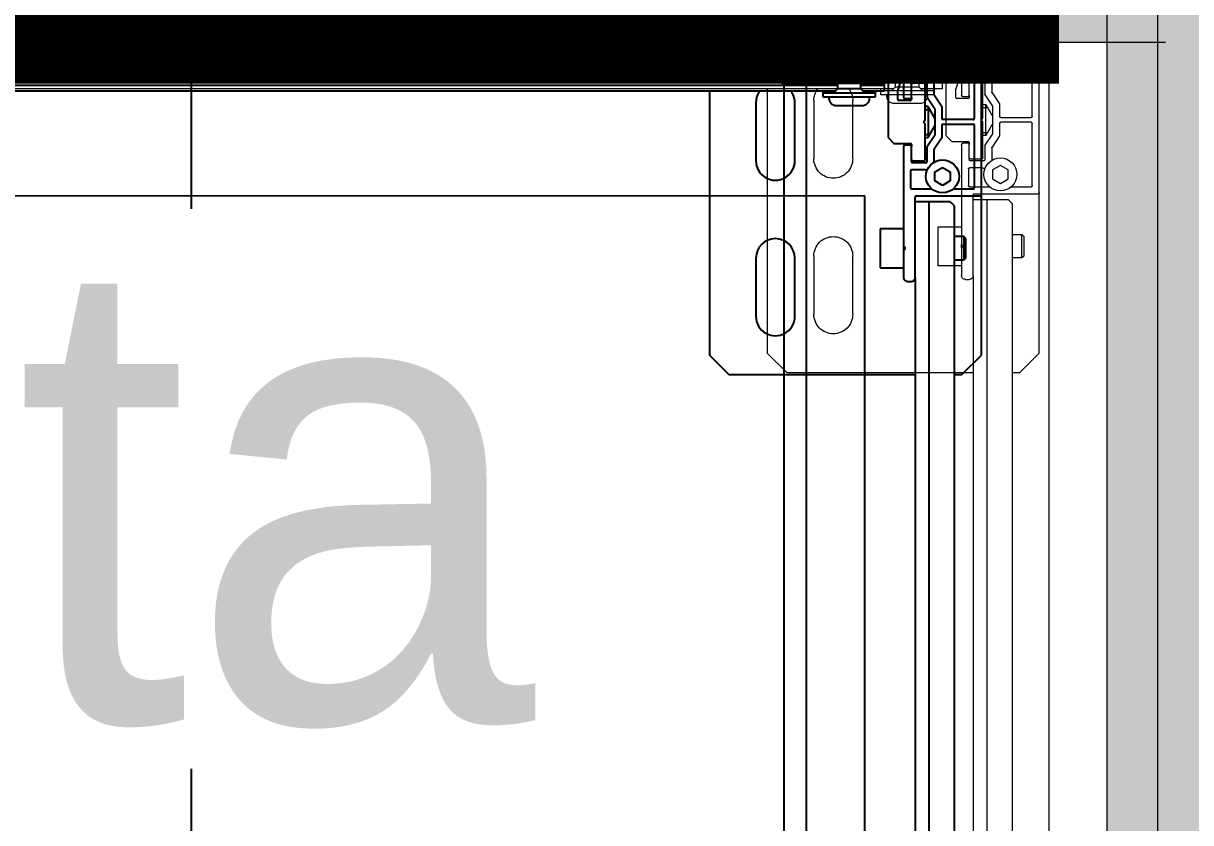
# Model space of a CAD drawing. Header units: centimetres. Extents: x 2666 to 9670, y 1889 to 5633.
# Drawn here: x 4635.54 to 4665.58, y 4065.31 to 4085.87 of the extents above; entities that cross this region are included whole.
import ezdxf

# ---------------------------------------------------------------- set-up
doc = ezdxf.new("R2010")
doc.units = ezdxf.units.CM
doc.header["$LTSCALE"] = 12.7
for name, color, linetype, lineweight in [('B aménagement intérieur', 7, 'Continuous', 5), ('B GÈnÈral', 7, 'Continuous', 5), ('B Général', 7, 'Continuous', 5), ('C ANNOTATIONS-prestations', 7, 'Continuous', 5), ('F REMPLISSAGE-vert clair', 7, 'Continuous', 13), ('F REMPLISSAGE-vert clair-1', 7, 'Continuous', 5), ('F REMPLISSAGE-vert foncÈ', 7, 'Continuous', 5), ('F REMPLISSAGE-vert foncé', 7, 'Continuous', 13), ('prlm-ELEC-CFO', 1, 'Continuous', 25)]:
    doc.layers.add(name, color=color, linetype=linetype, lineweight=lineweight)
for name, color, linetype in [('MTI900_Alu', 252, 'Continuous'), ('prlm-CHAUFF', 4, 'Continuous'), ('prlm-MOD-PB', 123, 'Continuous'), ('prlm-VMC', 93, 'Continuous')]:
    doc.layers.add(name, color=color, linetype=linetype)
doc.styles.add('prlm-elec-cfo', font='comic.ttf', dxfattribs={"height": 12})

# ---------------------------------------------------------------- blocks, each defined once
blk = doc.blocks.new('G 100_80')
at = {"layer": 'B Général', "color": 7, "linetype": 'Continuous', "lineweight": 5, "flags": 128}
blk.add_lwpolyline([(9.5, -45), (9.5, 45), (48.52, 45), (48.52, -45)], close=True, dxfattribs=at)
at = {"layer": 'C ANNOTATIONS-prestations', "lineweight": 5}
for p, q in [((9.5, 44.75), (9.5, 44.72)), ((9.53, 44.75), (9.5, 44.75)), ((9.5, 44.72), (9.5, 42.78)), ((13.37, 44.75), (9.53, 44.75)), ((9.68, 44.54), (9.68, 44.033)), ((11.41, 44.57), (9.71, 44.57)), ((11.44, 43.76), (11.44, 44.54)), ((11.56, 44.54), (11.56, 43.76)), ((13.19, 44.57), (11.59, 44.57)), ((13.22, 44.033), (13.22, 44.54)), ((17.5, 44.75), (13.37, 44.75)), ((13.4, 43.08), (13.4, 44.72)), ((18, 44.25), (17.5, 44.75)), ((14.45, 44.3), (14.5, 44.35)), ((15.05, 44.3), (14.45, 44.3)), ((14.45, 44.05), (14.45, 44.3)), ((14.5, 44.35), (15, 44.35)), ((15, 44.35), (15.05, 44.3)), ((15.05, 44.3), (15.05, 44.05)), ((18, 44.05), (18, 44.25)), ((9.885, 43.95), (9.769, 43.75)), ((10.115, 43.95), (9.885, 43.95)), ((10.231, 43.75), (10.115, 43.95)), ((12.785, 43.95), (12.669, 43.75)), ((13.015, 43.95), (12.785, 43.95)), ((13.131, 43.75), (13.015, 43.95)), ((13.55, 43.95), (13.65, 44.05)), ((13.55, 43.4), (13.55, 43.95)), ((13.65, 44.05), (44.15, 44.05)), ((9.769, 43.75), (9.885, 43.55)), ((10.115, 43.55), (10.231, 43.75)), ((10.803, 43.535), (11.088, 43.725)), ((11.105, 43.73), (11.41, 43.73)), ((11.59, 43.73), (11.904, 43.73)), ((11.904, 43.73), (12.197, 43.535)), ((12.669, 43.75), (12.785, 43.55)), ((13.015, 43.55), (13.131, 43.75)), ((9.68, 43.467), (9.68, 42.96)), ((9.885, 43.55), (10.115, 43.55)), ((10.27, 42.96), (10.27, 43.307)), ((10.364, 43.53), (10.786, 43.53)), ((10.45, 42.98), (10.45, 43.32)), ((10.48, 43.35), (10.841, 43.35)), ((10.5, 43.27), (10.5, 42.98)), ((11.45, 43.3), (10.53, 43.3)), ((10.858, 43.355), (11.142, 43.545)), ((11.1, 43.377), (11.4, 43.55)), ((11.9, 43.377), (11.1, 43.377)), ((11.1, 43.3), (11.1, 43.377)), ((11.159, 43.55), (11.841, 43.55)), ((11.177, 43.3), (11.177, 43.421)), ((11.5, 43.25), (11.45, 43.3)), ((11.55, 43.3), (11.5, 43.25)), ((12.47, 43.3), (11.55, 43.3)), ((11.6, 43.55), (11.9, 43.377)), ((11.823, 43.3), (11.823, 43.421)), ((11.858, 43.545), (12.15, 43.35)), ((11.9, 43.377), (11.9, 43.3)), ((12.15, 43.35), (12.52, 43.35)), ((12.214, 43.53), (12.536, 43.53)), ((12.5, 42.98), (12.5, 43.27)), ((12.55, 43.32), (12.55, 42.98)), ((12.73, 43.28), (12.73, 42.96)), ((12.785, 43.55), (13.015, 43.55)), ((13.22, 42.96), (13.22, 43.467)), ((13.55, 43.05), (13.55, 43.4)), ((13.55, 43.4), (44.25, 43.4)), ((15.5, 43.05), (13.43, 43.05)), ((15.5, 43.05), (42.27, 43.05)), ((18, 38.25), (18, 43.05)), ((9.5, 42.78), (9.5, 42.25)), ((9.53, 42.75), (10.87, 42.75)), ((9.71, 42.93), (10.24, 42.93)), ((10.2, 42.67), (10.2, 41.4)), ((10.23, 42.7), (10.395, 42.7)), ((10.405, 42.699), (10.695, 42.602)), ((10.87, 42.95), (10.48, 42.95)), ((10.87, 42.95), (10.92, 42.95)), ((10.9, 42.78), (10.9, 42.92)), ((10.95, 42.92), (10.95, 42.63)), ((12.05, 42.5), (12.05, 42.92)), ((12.08, 42.95), (12.13, 42.95)), ((12.1, 42.92), (12.1, 42.78)), ((12.52, 42.95), (12.13, 42.95)), ((12.13, 42.75), (14.7, 42.75)), ((12.76, 42.93), (13.19, 42.93)), ((14.25, 42.15), (14.25, 42.75)), ((14.7, 42.75), (14.729, 42.779)), ((14.8, 42.75), (14.7, 42.75)), ((14.771, 42.779), (14.8, 42.75)), ((14.8, 42.75), (15.5, 42.75)), ((15.25, 42.75), (15.25, 42.15)), ((15.6, 42.85), (15.6, 42.95)), ((10.92, 42.6), (10.705, 42.6)), ((12.05, 42.5), (11.9, 42.35)), ((9.5, 42.25), (9.5, -42.25)), ((10.2, 42.25), (9.5, 42.25)), ((10.5, 42.35), (11.9, 42.35)), ((10.5, 39.63), (10.5, 42.29)), ((10.55, 42.25), (10.5, 42.25)), ((10.55, 42.25), (10.55, 41.65)), ((10.55, 42.25), (10.7, 42.25)), ((10.7, 42.25), (10.7, 41.7)), ((15.25, 42.15), (14.25, 42.15)), ((10.7, 42.03), (10.75, 42.03)), ((10.75, 42.03), (10.75, 40.67)), ((10.75, 42.03), (10.85, 42.03)), ((10.85, 42.03), (10.85, 40.67)), ((9.75, 41.65), (9.75, 41.05)), ((9.75, 41.65), (10.2, 41.65)), ((10.5, 41.65), (10.65, 41.65)), ((10.65, 41.65), (10.75, 41.75)), ((10.65, 41.05), (10.65, 41.65)), ((11.08, 41.675), (11.08, 41.025)), ((10.25, 41.35), (10.2, 41.4)), ((10.2, 41.3), (10.25, 41.35)), ((10.2, 41.3), (10.2, 39.63)), ((10.2, 41.05), (9.75, 41.05)), ((10.65, 41.05), (10.5, 41.05)), ((10.55, 41.05), (10.55, -41.05)), ((10.75, 40.95), (10.65, 41.05)), ((10.7, 41), (10.7, -41)), ((10.75, 40.67), (10.7, 40.67)), ((10.85, 40.67), (10.75, 40.67)), ((12.5, 39.95), (11, 39.95)), ((16.5, 39.95), (15, 39.95)), ((10.23, 39.6), (10.47, 39.6)), ((10.4, 39.6), (10.4, -39.6)), ((11, 38.95), (12.5, 38.95)), ((15, 38.95), (16.5, 38.95)), ((17.5, 37.75), (18, 38.25)), ((10.7, 37.75), (17.5, 37.75))]:
    blk.add_line(p, q, dxfattribs=at)
at = {"layer": 'C ANNOTATIONS-prestations', "lineweight": 5, "flags": 128}
for points in [[(9.5, 44.72, -0.198912), (9.509, 44.741, -0.198912), (9.53, 44.75)], [(9.68, 44.54, -0.198912), (9.689, 44.561, -0.198912), (9.71, 44.57)], [(11.41, 44.57, -0.198912), (11.431, 44.561, -0.198912), (11.44, 44.54)], [(11.56, 44.54, -0.198912), (11.569, 44.561, -0.198912), (11.59, 44.57)], [(13.19, 44.57, -0.198912), (13.211, 44.561, -0.198912), (13.22, 44.54)], [(13.37, 44.75, -0.198912), (13.391, 44.741, -0.198912), (13.4, 44.72)], [(9.68, 44.03, -0.01196), (9.68, 44.031, -0.01196), (9.68, 44.033)], [(13.22, 44.033, -0.01196), (13.22, 44.031, -0.01196), (13.22, 44.03)], [(11.088, 43.725, -0.073633), (11.096, 43.729, -0.073633), (11.105, 43.73)], [(11.44, 43.76, -0.198912), (11.431, 43.739, -0.198912), (11.41, 43.73)], [(11.59, 43.73, -0.198912), (11.569, 43.739, -0.198912), (11.56, 43.76)], [(9.68, 43.467, -0.01196), (9.68, 43.469, -0.01196), (9.68, 43.47)], [(10.225, 43.39, -0.123554), (10.258, 43.354, -0.123554), (10.27, 43.307)], [(10.45, 43.32, -0.198912), (10.459, 43.341, -0.198912), (10.48, 43.35)], [(10.5, 43.27, -0.198912), (10.509, 43.291, -0.198912), (10.53, 43.3)], [(10.803, 43.535, -0.073633), (10.795, 43.531, -0.073633), (10.786, 43.53)], [(10.858, 43.355, -0.073633), (10.85, 43.351, -0.073633), (10.841, 43.35)], [(11.142, 43.545, -0.073633), (11.15, 43.549, -0.073633), (11.159, 43.55)], [(11.841, 43.55, -0.073633), (11.85, 43.549, -0.073633), (11.858, 43.545)], [(12.214, 43.53, -0.073633), (12.205, 43.531, -0.073633), (12.197, 43.535)], [(12.47, 43.3, -0.198912), (12.491, 43.291, -0.198912), (12.5, 43.27)], [(12.52, 43.35, -0.198912), (12.541, 43.341, -0.198912), (12.55, 43.32)], [(12.73, 43.28, -0.095961), (12.737, 43.318, -0.095961), (12.758, 43.35)], [(13.22, 43.47, -0.01196), (13.22, 43.469, -0.01196), (13.22, 43.467)], [(9.71, 42.93, -0.198912), (9.689, 42.939, -0.198912), (9.68, 42.96)], [(10.27, 42.96, -0.198912), (10.261, 42.939, -0.198912), (10.24, 42.93)], [(10.48, 42.95, -0.198912), (10.459, 42.959, -0.198912), (10.45, 42.98)], [(10.53, 42.95, -0.198912), (10.509, 42.959, -0.198912), (10.5, 42.98)], [(12.5, 42.98, -0.198912), (12.491, 42.959, -0.198912), (12.47, 42.95)], [(12.55, 42.98, -0.198912), (12.541, 42.959, -0.198912), (12.52, 42.95)], [(12.76, 42.93, -0.198912), (12.739, 42.939, -0.198912), (12.73, 42.96)], [(13.22, 42.96, -0.198912), (13.211, 42.939, -0.198912), (13.19, 42.93)], [(13.43, 43.05, -0.198912), (13.409, 43.059, -0.198912), (13.4, 43.08)], [(15.5, 43.05, -0.198912), (15.571, 43.021, -0.198912), (15.6, 42.95)], [(9.53, 42.75, -0.198912), (9.509, 42.759, -0.198912), (9.5, 42.78)], [(10.2, 42.67, -0.198912), (10.209, 42.691, -0.198912), (10.23, 42.7)], [(10.395, 42.7, -0.040241), (10.4, 42.7, -0.040241), (10.405, 42.699)], [(10.87, 42.95, -0.198912), (10.891, 42.941, -0.198912), (10.9, 42.92)], [(10.9, 42.78, -0.198912), (10.891, 42.759, -0.198912), (10.87, 42.75)], [(10.92, 42.95, -0.198912), (10.941, 42.941, -0.198912), (10.95, 42.92)], [(12.05, 42.92, -0.198912), (12.059, 42.941, -0.198912), (12.08, 42.95)], [(12.1, 42.92, -0.198912), (12.109, 42.941, -0.198912), (12.13, 42.95)], [(12.13, 42.75, -0.198912), (12.109, 42.759, -0.198912), (12.1, 42.78)], [(14.729, 42.779, -0.198912), (14.75, 42.788, -0.198912), (14.771, 42.779)], [(15.6, 42.85, -0.198912), (15.571, 42.779, -0.198912), (15.5, 42.75)], [(10.705, 42.6, -0.040241), (10.7, 42.6, -0.040241), (10.695, 42.602)], [(10.95, 42.63, -0.198912), (10.941, 42.609, -0.198912), (10.92, 42.6)], [(10.5, 42.29, -0.414214), (10.47, 42.32, -0.414214), (10.5, 42.35)], [(10.85, 41.873, -0.218554), (11.01, 41.827, -0.218554), (11.08, 41.675)], [(10.85, 41.874, -0.003145), (10.853, 41.874, -0.003145), (10.855, 41.874)], [(11.08, 41.025, -0.218554), (11.01, 40.873, -0.218554), (10.85, 40.827)], [(10.855, 40.827, -0.003145), (10.853, 40.826, -0.003145), (10.85, 40.826)], [(10.7, 39.85, -0.080612), (10.842, 39.924, -0.080612), (11, 39.95)], [(12.5, 39.95, -0.414214), (13, 39.45, -0.414214), (12.5, 38.95)], [(15, 38.95, -0.414214), (14.5, 39.45, -0.414214), (15, 39.95)], [(16.5, 39.95, -0.414214), (17, 39.45, -0.414214), (16.5, 38.95)], [(10.23, 39.6, -0.198912), (10.209, 39.609, -0.198912), (10.2, 39.63)], [(10.5, 39.63, -0.198912), (10.491, 39.609, -0.198912), (10.47, 39.6)], [(11, 38.95, -0.080612), (10.842, 38.976, -0.080612), (10.7, 39.05)]]:
    blk.add_lwpolyline(points, format="xyb", dxfattribs=at)
at = {"layer": 'C ANNOTATIONS-prestations', "lineweight": 5}
for centre in [(10, 43.75), (12.9, 43.75)]:
    blk.add_circle(centre, 0.425, dxfattribs=at)
blk = doc.blocks.new('A n1.MTI900_Alu_390')
at = {"layer": 'MTI900_Alu', "color": 1, "linetype": 'Continuous'}
for p, q in [((-4.225, 0), (4.225, 0)), ((4.278, 0), (4.225, 0)), ((4.225, -0.07), (4.225, 0)), ((4.472, 0), (4.278, 0)), ((4.475, 0), (4.472, 0)), ((4.475, -0.003), (4.475, 0)), ((4.105, -0.025), (4.165, -0.025)), ((4.105, -0.025), (4.105, -0.07)), ((4.165, -0.07), (4.165, -0.025)), ((4.275, -0.003), (4.275, -0.137)), ((4.293, -0.021), (4.293, -0.074)), ((4.3467, -0.018), (4.296, -0.018)), ((4.355, -0.0385), (4.375, -0.0269)), ((4.375, -0.0269), (4.395, -0.0385)), ((4.454, -0.018), (4.4033, -0.018)), ((4.457, -0.191), (4.457, -0.021)), ((4.475, -0.387), (4.475, -0.003)), ((4.355, -0.0615), (4.355, -0.0385)), ((4.395, -0.0385), (4.395, -0.0615)), ((-3.96, -0.09), (3.96, -0.09)), ((3.96, -0.073), (3.96, -0.097)), ((4.13, -0.07), (3.963, -0.07)), ((4.135, -0.075), (4.13, -0.07)), ((4.14, -0.07), (4.135, -0.075)), ((4.267, -0.07), (4.14, -0.07)), ((4.27, -0.0895), (4.27, -0.073)), ((4.296, -0.077), (4.3306, -0.077)), ((4.353, -0.0864), (4.353, -0.1286)), ((4.375, -0.0731), (4.355, -0.0615)), ((4.395, -0.0615), (4.375, -0.0731)), ((-4.105, -0.105), (4.105, -0.105)), ((-4.1, -0.12), (4.1, -0.12)), ((3.775, -0.12), (3.775, -0.8)), ((3.963, -0.1), (4.229, -0.1)), ((4.067, -0.12), (4.067, -0.125)), ((4.105, -0.115), (4.095, -0.125)), ((4.105, -0.1), (4.105, -0.115)), ((4.165, -0.115), (4.105, -0.115)), ((4.165, -0.115), (4.165, -0.1)), ((4.165, -0.105), (4.225, -0.105)), ((4.175, -0.125), (4.165, -0.115)), ((4.17, -0.12), (4.225, -0.12)), ((4.203, -0.125), (4.203, -0.12)), ((4.225, -0.105), (4.225, -0.1)), ((4.225, -0.105), (4.225, -0.12)), ((4.235, -0.1), (4.235, -0.24)), ((4.2602, -0.1195), (4.2698, -0.0905)), ((4.295, -0.137), (4.295, -0.098)), ((4.298, -0.095), (4.332, -0.095)), ((4.327, -0.1), (4.298, -0.1)), ((4.33, -0.195), (4.33, -0.103)), ((4.335, -0.098), (4.335, -0.1341)), ((3.895, -0.15), (3.895, -0.3)), ((3.995, -0.3), (3.995, -0.15)), ((4.067, -0.125), (4.203, -0.125)), ((4.067, -0.125), (4.067, -0.135)), ((4.067, -0.135), (4.203, -0.135)), ((4.203, -0.135), (4.203, -0.125)), ((4.26, -0.142), (4.26, -0.1205)), ((4.292, -0.145), (4.263, -0.145)), ((4.278, -0.14), (4.292, -0.14)), ((4.295, -0.137), (4.295, -0.142)), ((4.3355, -0.1358), (4.3545, -0.1642)), ((4.3535, -0.1303), (4.3725, -0.1588)), ((4.1025, -0.158), (4.1675, -0.158)), ((4.3377, -0.16), (4.33, -0.16)), ((4.33, -0.1677), (4.3421, -0.1677)), ((4.3377, -0.16), (4.3377, -0.24)), ((4.355, -0.19), (4.3377, -0.16)), ((4.355, -0.1659), (4.355, -0.2341)), ((4.373, -0.1605), (4.373, -0.191)), ((4.33, -0.195), (4.325, -0.2)), ((4.325, -0.2), (4.33, -0.205)), ((4.33, -0.297), (4.33, -0.205)), ((4.3377, -0.24), (4.355, -0.21)), ((4.373, -0.209), (4.373, -0.2404)), ((4.454, -0.194), (4.376, -0.194)), ((4.376, -0.206), (4.454, -0.206)), ((4.457, -0.369), (4.457, -0.209)), ((4.235, -0.24), (4.25, -0.255)), ((4.33, -0.2323), (4.3421, -0.2323)), ((4.33, -0.24), (4.3377, -0.24)), ((4.3545, -0.2358), (4.335, -0.265)), ((4.25, -0.255), (4.292, -0.255)), ((4.275, -0.263), (4.275, -0.52)), ((4.292, -0.26), (4.278, -0.26)), ((4.295, -0.258), (4.295, -0.263)), ((4.295, -0.302), (4.295, -0.263)), ((4.335, -0.265), (4.335, -0.302)), ((4.373, -0.2404), (4.3535, -0.2697)), ((4.298, -0.3), (4.327, -0.3)), ((4.353, -0.2714), (4.353, -0.3036)), ((4.293, -0.326), (4.293, -0.369)), ((4.328, -0.323), (4.296, -0.323)), ((4.332, -0.305), (4.298, -0.305)), ((4.355, -0.3285), (4.375, -0.3169)), ((4.355, -0.3515), (4.355, -0.3285)), ((4.375, -0.3169), (4.395, -0.3285)), ((4.395, -0.3285), (4.395, -0.3515)), ((4.375, -0.3631), (4.355, -0.3515)), ((4.395, -0.3515), (4.375, -0.3631)), ((4.296, -0.372), (4.3467, -0.372)), ((4.308, -0.39), (4.472, -0.39)), ((4.4033, -0.372), (4.454, -0.372)), ((4.475, -0.8), (4.475, -0.387)), ((4.305, -0.6), (4.305, -0.393)), ((4.34, -0.405), (4.305, -0.405)), ((4.34, -0.405), (4.34, -3.475)), ((4.395, -0.405), (4.34, -0.405)), ((4.405, -0.415), (4.395, -0.405)), ((4.405, -0.415), (4.405, -3.465)), ((4.215, -0.475), (4.215, -0.575)), ((4.275, -0.475), (4.215, -0.475)), ((4.43, -0.495), (4.405, -0.495)), ((4.43, -0.495), (4.43, -0.555)), ((4.435, -0.5), (4.43, -0.495)), ((4.435, -0.55), (4.435, -0.5)), ((4.275, -0.52), (4.2779, -0.5229)), ((4.275, -0.52), (4.275, -0.53)), ((4.2779, -0.5271), (4.275, -0.53)), ((4.275, -0.53), (4.275, -0.6)), ((3.895, -0.55), (3.895, -0.7)), ((3.995, -0.7), (3.995, -0.55)), ((4.405, -0.555), (4.43, -0.555)), ((4.43, -0.555), (4.435, -0.55)), ((4.215, -0.575), (4.275, -0.575)), ((4.305, -0.6), (4.305, -3.277)), ((4.285, -0.61), (4.295, -0.61)), ((3.775, -0.8), (3.825, -0.85)), ((4.425, -0.85), (4.475, -0.8)), ((3.825, -0.85), (4.305, -0.85)), ((4.405, -0.85), (4.425, -0.85))]:
    blk.add_line(p, q, dxfattribs=at)
for centre in [(4.375, -0.05), (4.375, -0.34)]:
    blk.add_circle(centre, 0.0425, dxfattribs=at)
for centre, radius, start, end in [((4.278, -0.003), 0.003, 90, 180), ((4.472, -0.003), 0.003, 0, 90), ((4.296, -0.021), 0.003, 90, 180), ((4.3467, -0.021), 0.003, 84.5182, 90), ((4.4033, -0.021), 0.003, 90, 95.4818), ((4.454, -0.021), 0.003, 0, 90), ((3.963, -0.073), 0.003, 90, 180), ((4.267, -0.073), 0.003, 0, 90), ((4.267, -0.0895), 0.003, 341.5651, 0), ((4.296, -0.074), 0.003, 180, 270), ((4.3306, -0.067), 0.01, 270, 326.3475), ((3.945, -0.15), 0.05, 143.1301, 180), ((3.963, -0.097), 0.003, 180, 270), ((3.945, -0.15), 0.05, 0, 36.8699), ((4.232, -0.1), 0.003, 0, 180), ((4.263, -0.1205), 0.003, 161.5651, 180), ((4.298, -0.098), 0.003, 90, 180), ((4.298, -0.103), 0.003, 90, 180), ((4.327, -0.103), 0.003, 0, 90), ((4.332, -0.098), 0.003, 0, 90), ((4.1025, -0.138), 0.02, 171.3731, 270), ((4.1025, -0.133), 0.02, 185.7392, 187.1808), ((4.1675, -0.138), 0.02, 270, 8.6269), ((4.1675, -0.133), 0.02, 352.8192, 354.2608), ((4.263, -0.142), 0.003, 180, 270), ((4.278, -0.137), 0.003, 180, 270), ((4.292, -0.137), 0.003, 270, 0), ((4.292, -0.142), 0.003, 270, 0), ((4.338, -0.1341), 0.003, 180, 213.6901), ((4.356, -0.1286), 0.003, 180, 213.6901), ((4.352, -0.1659), 0.003, 0, 33.6901), ((4.37, -0.1605), 0.003, 0, 33.6901), ((4.376, -0.191), 0.003, 180, 270), ((4.376, -0.209), 0.003, 90, 180), ((4.454, -0.191), 0.003, 270, 0), ((4.454, -0.209), 0.003, 0, 90), ((4.352, -0.2341), 0.003, 326.3099, 0), ((4.278, -0.263), 0.003, 90, 180), ((4.292, -0.258), 0.003, 0, 90), ((4.292, -0.263), 0.003, 0, 90), ((4.356, -0.2714), 0.003, 146.3099, 180), ((3.945, -0.3), 0.05, 180, 0), ((4.298, -0.297), 0.003, 180, 270), ((4.327, -0.297), 0.003, 270, 0), ((4.296, -0.326), 0.003, 90, 180), ((4.298, -0.302), 0.003, 180, 270), ((4.328, -0.333), 0.01, 46.149, 90), ((4.332, -0.302), 0.003, 270, 0), ((4.296, -0.369), 0.003, 180, 270), ((4.308, -0.393), 0.003, 90, 180), ((4.3467, -0.369), 0.003, 270, 275.4818), ((4.4033, -0.369), 0.003, 264.5182, 270), ((4.454, -0.369), 0.003, 270, 0), ((4.472, -0.387), 0.003, 270, 0), ((3.945, -0.55), 0.05, 0, 180), ((4.2758, -0.525), 0.003, 315, 45), ((4.285, -0.6), 0.01, 180, 270), ((4.295, -0.6), 0.01, 270, 0), ((3.945, -0.7), 0.05, 180, 0)]:
    blk.add_arc(centre, radius, start, end, dxfattribs=at)
blk = doc.blocks.new('xi.uta-yzen-g')
at = {"layer": 'prlm-CHAUFF', "ltscale": 50}
for points in [[(-39, 30), (-39, 0), (0, 0), (0, 30)], [(-38.429, 29.429), (-38.429, 0.571), (-0.571, 0.571), (-0.571, 29.429)], [(-40.5, 20.62), (-40.5, 3.9), (40.5, 3.9), (40.5, 20.62)]]:
    blk.add_lwpolyline(points, close=True, dxfattribs=at)
at = {"layer": 'prlm-CHAUFF', "ltscale": 50, "insert": (-31.697, 16.894), "char_height": 10, "width": 139.79252, "attachment_point": 1}
blk.add_mtext('UTA', dxfattribs=at)

msp = doc.modelspace()

# ---------------------------------------------------------------- linework, layer by layer
at = {"layer": 'B GÈnÈral', "color": 9, "linetype": 'Continuous', "true_color": 0xc0dcc0}
for points in [[(4568.938, 4085.389), (4568.938, 4092.389), (4664.938, 4085.389), (4664.938, 4092.389)], [(4668.438, 3879.389), (4663.438, 3879.389), (4668.438, 4088.889), (4663.438, 4088.889)]]:
    msp.add_solid(points, dxfattribs=at)
at = {"layer": 'B Général', "color": 98, "linetype": 'Continuous', "lineweight": 13, "true_color": 0x004400}
for p, q in [((4663.438, 3879.389), (4663.438, 4088.889)), ((4568.938, 4085.389), (4664.938, 4085.389))]:
    msp.add_line(p, q, dxfattribs=at)
at = {"layer": 'F REMPLISSAGE-vert clair'}
msp.add_line((4664.738, 3879.389), (4664.738, 4088.889), dxfattribs=at)
at = {"layer": 'F REMPLISSAGE-vert clair-1', "color": 9, "linetype": 'Continuous', "true_color": 0xc0dcc0}
msp.add_solid([(4664.738, 3879.389), (4667.138, 3879.389), (4664.738, 4088.889), (4667.138, 4088.889)], dxfattribs=at)
at = {"layer": 'F REMPLISSAGE-vert foncÈ', "color": 54, "linetype": 'Continuous', "true_color": 0x99aa00}
for points in [[(4663.438, 3879.389), (4664.738, 3879.389), (4663.438, 4088.889), (4664.738, 4088.889)], [(4568.938, 4086.689), (4568.938, 4085.389), (4664.938, 4086.689), (4664.938, 4085.389)]]:
    msp.add_solid(points, dxfattribs=at)
at = {"layer": 'F REMPLISSAGE-vert foncé', "color": 98, "linetype": 'Continuous', "lineweight": 13, "true_color": 0x004400}
for p, q in [((4663.438, 3879.389), (4663.438, 4088.889)), ((4568.938, 4085.389), (4664.938, 4085.389))]:
    msp.add_line(p, q, dxfattribs=at)
at = {"layer": 'F REMPLISSAGE-vert foncé'}
msp.add_line((4664.738, 3879.389), (4664.738, 4088.889), dxfattribs=at)
at = {"layer": 'prlm-MOD-PB', "const_width": 2}
msp.add_lwpolyline([(4621.198, 4092.337), (4621.198, 4085.325), (4661.198, 4085.325), (4661.198, 4092.337)], close=True, dxfattribs=at)
at = {"layer": 'prlm-VMC'}
msp.add_lwpolyline([(4639.863, 4100.432), (4639.863, 4021.456)], dxfattribs=at)

# ---------------------------------------------------------------- block references
at = {"layer": 'B aménagement intérieur', "color": 7, "rotation": 270}
msp.add_blockref('G 100_80', (4616.938, 4094.889), dxfattribs=at)
at = {"layer": 'prlm-CHAUFF', "xscale": 9.999999999999975, "yscale": 9.999999999999975, "zscale": 9.999999999999975, "rotation": 359.9998846602292}
msp.add_blockref('A n1.MTI900_Alu_390', (4615.448, 4085.337), dxfattribs=at)
at = {"layer": 'prlm-CHAUFF', "rotation": 179.993234082025}
msp.add_blockref('xi.uta-yzen-g', (4616.698, 4085.337), dxfattribs=at)

# ---------------------------------------------------------------- next in the draw order: texts
at = {"layer": 'prlm-ELEC-CFO', "lineweight": 20, "insert": (4637.563, 4073.815), "char_height": 12, "attachment_point": 5, "line_spacing_factor": 0.8, "style": 'prlm-elec-cfo', "bg_fill": 3, "box_fill_scale": 1.1, "bg_fill_color": 256, "bg_fill_transparency": 0}
msp.add_mtext('uta', dxfattribs=at)

doc.saveas('drawing.dxf')
